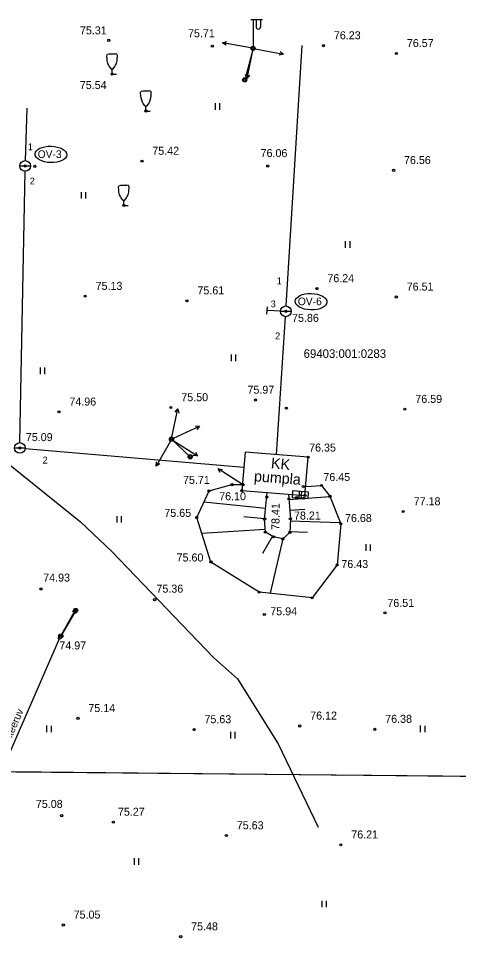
# Model space of a CAD drawing. Extents: x 631971 to 635284, y 6450547 to 6453247.
# Drawn here: x 634012.4 to 634053.7, y 6452247.2 to 6452333.5 of the extents above; entities that cross this region are included whole.
import ezdxf

# ---------------------------------------------------------------- set-up
doc = ezdxf.new("R2010")
doc.units = 0
for name, color, linetype in [('10', 7, 'Continuous'), ('27', 7, 'Continuous'), ('7', 7, 'Continuous'), ('Default', 7, 'Continuous'), ('Level 1', 7, 'Continuous'), ('Level 10', 7, 'Continuous'), ('Level 11', 7, 'Continuous'), ('Level 12', 7, 'Continuous'), ('Level 15', 7, 'Continuous'), ('Level 21', 7, 'Continuous'), ('Level 22', 7, 'Continuous'), ('Level 27', 7, 'Continuous'), ('Level 31', 7, 'Continuous'), ('Level 40', 7, 'Continuous'), ('Level 41', 7, 'Continuous'), ('Level 42', 7, 'Continuous'), ('Level 5', 7, 'Continuous'), ('Level 54', 7, 'Continuous'), ('Level 55', 7, 'Continuous'), ('Level 57', 7, 'Continuous'), ('Level 59', 7, 'Continuous'), ('PR_elekter', 7, 'Continuous')]:
    doc.layers.add(name, color=color, linetype=linetype)

# ---------------------------------------------------------------- blocks, each defined once
blk = doc.blocks.new('POINT_DISPLAY')
at = {"layer": 'Default'}
blk.add_line((0, 0), (0, 0), dxfattribs=at)
blk = doc.blocks.new('PUNKT_1')
at = {"layer": 'Default'}
blk.add_circle((0, 0), 10000, dxfattribs=at)
blk.add_circle((0, 0), 10000, dxfattribs=at)
blk = doc.blocks.new('VKITPU')
at = {"layer": 'Level 10'}
for p, q in [((-30000, 190000), (30000, 190000)), ((-10000, 50000), (10000, 50000)), ((0, 0), (0, 50000)), ((0, 0), (40000, 0))]:
    blk.add_line(p, q, dxfattribs=at)
for points in [[(-10000, 50000), (-26000, 71000), (-32000, 82000), (-40000, 100000), (-46000, 123000), (-48000, 138000), (-50000, 170000), (-50000, 174000), (-47000, 181000), (-43000, 185000), (-30000, 190000)], [(10000, 50000), (26000, 71000), (32000, 82000), (40000, 100000), (46000, 123000), (48000, 138000), (50000, 170000), (50000, 174000), (47000, 181000), (43000, 185000), (30000, 190000)]]:
    blk.add_lwpolyline(points, dxfattribs=at)
blk = doc.blocks.new('PUNKT')
at = {"layer": 'PR_elekter'}
blk.add_circle((0, 0), 10000, dxfattribs=at)
blk.add_circle((0, 0), 10000, dxfattribs=at)
blk = doc.blocks.new('VAPOST')
at = {"layer": '27'}
for p, q in [((-20000, 270000), (90000, 270000)), ((0, 270000), (0, 20000)), ((30000, 270000), (30000, 200000)), ((70000, 270000), (70000, 200000))]:
    blk.add_line(p, q, dxfattribs=at)
blk.add_circle((0, 0), 20000, dxfattribs=at)
blk.add_arc((50000, 199979), 20000, 179.9393056, 0.0606972, dxfattribs=at)
blk = doc.blocks.new('VVATUG')
at = {"layer": 'Level 11'}
blk.add_circle((0, 0), 19931, dxfattribs=at)
blk = doc.blocks.new('WMNOLO')
at = {"layer": '7'}
for points in [[(20000, 0), (290000, 0)], [(254000, 18000), (290000, 0), (253000, -18000)]]:
    blk.add_lwpolyline(points, dxfattribs=at)
blk.add_circle((0, 0), 20000, dxfattribs=at)
blk = doc.blocks.new('VELTUG')
at = {"layer": '7'}
blk.add_circle((0, 0), 19980, dxfattribs=at)
blk = doc.blocks.new('VELKA1')
at = {"layer": 'PR_elekter'}
blk.add_lwpolyline([(-75000, -30000), (75000, -30000), (75000, 30000), (-75000, 30000)], close=True, dxfattribs=at)
for points in [[(-10000, -30000), (-10000, 30000)], [(10000, -30000), (10000, 30000)]]:
    blk.add_lwpolyline(points, dxfattribs=at)
blk = doc.blocks.new('WMNOOL')
at = {"layer": 'Level 12'}
for points in [[(20000, 0), (290000, 0)], [(254000, 18000), (290000, 0), (253000, -18000)]]:
    blk.add_lwpolyline(points, dxfattribs=at)
blk = doc.blocks.new('VVEEKA')
at = {"layer": '10'}
blk.add_line((-50000, 0), (50000, 0), dxfattribs=at)
blk.add_circle((0, 0), 50000, dxfattribs=at)
blk = doc.blocks.new('VHEIN_')
at = {"layer": 'Level 41'}
for p, q in [((0, 62000), (0, 0)), ((41000, 61000), (41000, 0))]:
    blk.add_line(p, q, dxfattribs=at)

msp = doc.modelspace()

# ---------------------------------------------------------------- linework, layer by layer
at = {"layer": 'Level 1'}
msp.add_lwpolyline([(634033.66, 6452292.81), (634033.36, 6452289.22), (634039.28, 6452288.76), (634039.58, 6452292.35), (634033.66, 6452292.81)], dxfattribs=at)
at = {"layer": 'Level 11'}
msp.add_line((634034.41, 6452330.66), (634033.63, 6452327.7), dxfattribs=at)
at = {"layer": 'Level 12'}
for p, q in [((634028.53, 6452292.39), (634026.77, 6452294.04)), ((634017.79, 6452277.99), (634016.39, 6452275.59))]:
    msp.add_line(p, q, dxfattribs=at)
at = {"layer": 'Level 15'}
for points in [[(634037.52, 6452306.52), (634039.03, 6452330.93)], [(634013.08, 6452320.14), (634013.24, 6452325.07)], [(634012.57, 6452293.72), (634013.05, 6452319.14)], [(634035.73, 6452306.44), (634035.68, 6452305.75)], [(634036.99, 6452306.04), (634035.81, 6452306.1)], [(634036.62, 6452292.58), (634037.46, 6452305.52)], [(634013.06, 6452293.18), (634033.54, 6452291.42)]]:
    msp.add_lwpolyline(points, dxfattribs=at)
at = {"layer": 'Level 21'}
msp.add_lwpolyline([(634016.26, 6452275.39), (634006.29, 6452252.51)], dxfattribs=at)
at = {"layer": 'Level 22'}
msp.add_lwpolyline([(633977.06, 6452303.5), (633986.66, 6452299.19), (633991.21, 6452298.29), (633996.6, 6452297.63), (634003.34, 6452297.14), (634005.99, 6452295.29), (634009.53, 6452293.29), (634018.25, 6452286.3), (634021.19, 6452283.51), (634030.7, 6452273.58), (634032.97, 6452271.58), (634036.78, 6452265.49), (634040.52, 6452257.69)], dxfattribs=at)
at = {"layer": 'Level 31'}
msp.add_lwpolyline([(634039.35, 6452289.62), (634040.83, 6452289.7), (634041.62, 6452288.69), (634042.64, 6452286.11), (634042.3, 6452282.26), (634039.96, 6452279.18), (634034.99, 6452279.71), (634030.47, 6452282.53), (634029.13, 6452286.7), (634030.29, 6452289.2), (634032.44, 6452289.78), (634033.43, 6452289.81)], dxfattribs=at)
at = {"layer": 'Level 40'}
msp.add_lwpolyline([(633829.53, 6452161.19), (633958.32, 6452165.59), (633975.6, 6452165.88), (633998.19, 6452166.76), (634003.42, 6452225.84), (634070.22, 6452170.15), (634115.72, 6452173.53), (634234.7, 6452187.37), (634234.73, 6452190.32), (634242.43, 6452307.34), (634239.02, 6452316.14), (634235.4, 6452321.07), (634226.36, 6452324.73), (634179.17, 6452327.65), (634168, 6452261.95), (634101, 6452262.39), (634068.86, 6452262.31), (634005.49, 6452262.9), (633991.88, 6452265.06), (633954.37, 6452271.1), (633958.01, 6452322.57), (633959.15, 6452338.55), (633962.66, 6452376.31), (633935.03, 6452376.26)], dxfattribs=at)
msp.add_lwpolyline([(634063.06, 6452334.75), (634010.92, 6452339.88), (634005.49, 6452262.97), (634068.91, 6452262.31)], close=True, dxfattribs=at)
at = {"layer": 'Level 42'}
for p, q in [((634035.6, 6452287.56), (634029.8, 6452288.14)), ((634037.78, 6452288.38), (634041.63, 6452288.66)), ((634037.85, 6452287.38), (634039.27, 6452287.49)), ((634035.5, 6452286.57), (634033.54, 6452286.77)), ((634037.9, 6452286.39), (634042.59, 6452286.23)), ((634035.56, 6452285.57), (634029.61, 6452285.21)), ((634037.87, 6452285.39), (634039.52, 6452285.32)), ((634036.23, 6452284.95), (634035.29, 6452283.34)), ((634037.19, 6452284.69), (634036.01, 6452279.6))]:
    msp.add_line(p, q, dxfattribs=at)
msp.add_lwpolyline([(634037.74, 6452288.88), (634037.91, 6452286.58), (634037.87, 6452285.31), (634037.2, 6452284.69), (634036.34, 6452284.89), (634035.57, 6452285.33), (634035.5, 6452286.56), (634035.74, 6452289.04)], dxfattribs=at)
at = {"layer": 'Level 55'}
for centre in [(634015.47, 6452320.723), (634039.85, 6452306.923)]:
    msp.add_ellipse(centre, major_axis=(1.489, -0.044), ratio=0.51567, dxfattribs=at)

# ---------------------------------------------------------------- block references
at = {"layer": 'Level 10', "xscale": 1.0000000000002532e-05, "yscale": 1.0000000000002532e-05}
for p in [(634021.21, 6452328.25), (634024.38, 6452324.79), (634022.3, 6452315.95)]:
    msp.add_blockref('VKITPU', p, dxfattribs=at)
at = {"layer": 'Level 11', "xscale": 1.0000000000002532e-05, "yscale": 1.0000000000002532e-05}
for name, p in [('VAPOST', (634034.41, 6452330.66)), ('VVATUG', (634033.63, 6452327.7))]:
    msp.add_blockref(name, p, dxfattribs=at)
at = {"layer": 'Level 12'}
for name, p, xscale, yscale, rotation in [('WMNOLO', (634034.41, 6452330.66), 1.0000000000002532e-05, 1.0000000000002532e-05, 169.45099509732515), ('WMNOLO', (634034.41, 6452330.66), 1.000000000000253e-05, 1.000000000000253e-05, -101.78860730398821), ('WMNOLO', (634034.41, 6452330.66), 1.0000000000002527e-05, 1.0000000000002528e-05, -10.558859814158808), ('WMNOLO', (634026.77, 6452294.04), 1.0000000000002532e-05, 1.0000000000002528e-05, 78.1737343312206), ('WMNOLO', (634026.77, 6452294.04), 1.0000000000002532e-05, 1.0000000000002528e-05, 25.022847446286374), ('WMNOLO', (634026.77, 6452294.04), 1.000000000000253e-05, 1.0000000000002533e-05, -119.3456977009017), ('WMNOLO', (634026.77, 6452294.04), 1.0000000000002532e-05, 1.0000000000002532e-05, -32.570683222227295), ('WMNOOL', (634033.58, 6452289.69), 1.000000000000253e-05, 1.000000000000253e-05, 147.4418642561384), ('WMNOLO', (634016.39, 6452275.59), 1.0000000000002532e-05, 1.0000000000002532e-05, 60.628578571133765)]:
    msp.add_blockref(name, p, dxfattribs=dict(at, xscale=xscale, yscale=yscale, rotation=rotation))
at = {"layer": 'Level 12', "xscale": 1.0000000000002532e-05, "yscale": 1.0000000000002532e-05}
for p in [(634028.53, 6452292.39), (634017.79, 6452277.99)]:
    msp.add_blockref('VELTUG', p, dxfattribs=at)
at = {"layer": 'Level 27', "xscale": 1.0000000000002533e-05, "yscale": 1.0000000000002532e-05, "rotation": -4.6044871569815315}
msp.add_blockref('VELKA1', (634038.85, 6452288.83), dxfattribs=at)
at = {"layer": 'Level 41', "xscale": 1.0000000000002532e-05, "yscale": 1.0000000000002532e-05}
for p in [(634030.87, 6452324.91), (634018.3, 6452316.58), (634043.06, 6452311.97), (634032.37, 6452301.36), (634014.45, 6452300.14), (634021.64, 6452286.22), (634044.98, 6452283.57), (634015.07, 6452266.58), (634032.3, 6452266.01), (634050.09, 6452266.58), (634023.28, 6452254.17), (634040.85, 6452250.18)]:
    msp.add_blockref('VHEIN_', p, dxfattribs=at)
at = {"layer": 'Level 5', "xscale": 1.0000000000002532e-05, "yscale": 1.0000000000002532e-05}
for p in [(634013.06, 6452319.64), (634037.49, 6452306.02), (634012.56, 6452293.22)]:
    msp.add_blockref('VVEEKA', p, dxfattribs=at)
at = {"layer": 'Level 54'}
for name, p, xscale, yscale in [('POINT_DISPLAY', (634020.89, 6452331.41), 0.010000000000002531, 0.010000000000002531), ('POINT_DISPLAY', (634030.6, 6452330.86), 0.010000000000002531, 0.010000000000002531), ('PUNKT', (634034.41, 6452330.66), 1.0000000000002532e-05, 1.0000000000002532e-05), ('POINT_DISPLAY', (634034.41, 6452330.66), 0.010000000000002531, 0.010000000000002531), ('POINT_DISPLAY', (634041.02, 6452330.91), 0.010000000000002531, 0.010000000000002531), ('POINT_DISPLAY', (634047.85, 6452330.18), 0.010000000000002531, 0.010000000000002531), ('POINT_DISPLAY', (634021.21, 6452328.25), 0.010000000000002531, 0.010000000000002531), ('PUNKT', (634033.63, 6452327.7), 1.0000000000002532e-05, 1.0000000000002532e-05), ('POINT_DISPLAY', (634033.63, 6452327.7), 0.010000000000002531, 0.010000000000002531), ('PUNKT', (634024.38, 6452324.79), 1.0000000000002532e-05, 1.0000000000002532e-05), ('POINT_DISPLAY', (634024.38, 6452324.79), 0.010000000000002531, 0.010000000000002531), ('POINT_DISPLAY', (634024, 6452320.09), 0.010000000000002531, 0.010000000000002531), ('POINT_DISPLAY', (634013.06, 6452319.64), 0.010000000000002531, 0.010000000000002531), ('PUNKT', (634013.96, 6452319.61), 1.0000000000002532e-05, 1.0000000000002532e-05), ('POINT_DISPLAY', (634013.96, 6452319.61), 0.010000000000002531, 0.010000000000002531), ('POINT_DISPLAY', (634035.79, 6452319.63), 0.010000000000002531, 0.010000000000002531), ('POINT_DISPLAY', (634047.59, 6452319.23), 0.010000000000002531, 0.010000000000002531), ('PUNKT', (634022.3, 6452315.95), 1.0000000000002532e-05, 1.0000000000002532e-05), ('POINT_DISPLAY', (634022.3, 6452315.95), 0.010000000000002531, 0.010000000000002531), ('POINT_DISPLAY', (634040.4, 6452308.15), 0.010000000000002531, 0.010000000000002531), ('POINT_DISPLAY', (634018.68, 6452307.44), 0.010000000000002531, 0.010000000000002531), ('POINT_DISPLAY', (634028.22, 6452307.01), 0.010000000000002531, 0.010000000000002531), ('POINT_DISPLAY', (634047.84, 6452307.36), 0.010000000000002531, 0.010000000000002531), ('POINT_DISPLAY', (634034.64, 6452297.71), 0.010000000000002531, 0.010000000000002531), ('POINT_DISPLAY', (634016.22, 6452296.6), 0.010000000000002531, 0.010000000000002531), ('POINT_DISPLAY', (634026.71, 6452297.01), 0.010000000000002531, 0.010000000000002531), ('PUNKT', (634037.54, 6452296.95), 1.0000000000002532e-05, 1.0000000000002532e-05), ('POINT_DISPLAY', (634037.54, 6452296.95), 0.010000000000002531, 0.010000000000002531), ('POINT_DISPLAY', (634048.64, 6452296.85), 0.010000000000002531, 0.010000000000002531), ('PUNKT', (634026.77, 6452294.04), 1.0000000000002532e-05, 1.0000000000002532e-05), ('POINT_DISPLAY', (634026.77, 6452294.04), 0.010000000000002531, 0.010000000000002531), ('POINT_DISPLAY', (634012.56, 6452293.22), 0.010000000000002531, 0.010000000000002531), ('PUNKT', (634028.53, 6452292.39), 1.0000000000002532e-05, 1.0000000000002532e-05), ('POINT_DISPLAY', (634028.53, 6452292.39), 0.010000000000002531, 0.010000000000002531), ('POINT_DISPLAY', (634039.58, 6452292.35), 0.010000000000002531, 0.010000000000002531), ('PUNKT', (634032.44, 6452289.78), 1.0000000000002532e-05, 1.0000000000002532e-05), ('POINT_DISPLAY', (634032.44, 6452289.78), 0.010000000000002531, 0.010000000000002531), ('PUNKT', (634033.43, 6452289.81), 1.0000000000002532e-05, 1.0000000000002532e-05), ('PUNKT', (634033.47, 6452289.76), 1.0000000000002532e-05, 1.0000000000002532e-05), ('POINT_DISPLAY', (634033.43, 6452289.81), 0.010000000000002531, 0.010000000000002531), ('POINT_DISPLAY', (634033.47, 6452289.76), 0.010000000000002531, 0.010000000000002531), ('PUNKT', (634039.13, 6452289.61), 1.0000000000002532e-05, 1.0000000000002532e-05), ('POINT_DISPLAY', (634040.83, 6452289.7), 0.010000000000002531, 0.010000000000002531), ('POINT_DISPLAY', (634030.29, 6452289.2), 0.010000000000002531, 0.010000000000002531), ('POINT_DISPLAY', (634033.36, 6452289.22), 0.010000000000002531, 0.010000000000002531), ('POINT_DISPLAY', (634039.13, 6452289.61), 0.010000000000002531, 0.010000000000002531), ('PUNKT', (634039.28, 6452288.76), 1.0000000000002532e-05, 1.0000000000002532e-05), ('PUNKT', (634041.62, 6452288.69), 1.0000000000002532e-05, 1.0000000000002532e-05), ('PUNKT', (634035.7, 6452288.62), 1.0000000000002532e-05, 1.0000000000002532e-05), ('POINT_DISPLAY', (634035.7, 6452288.62), 0.010000000000002531, 0.010000000000002531), ('PUNKT', (634037.77, 6452288.45), 1.0000000000002532e-05, 1.0000000000002532e-05), ('POINT_DISPLAY', (634037.77, 6452288.45), 0.010000000000002531, 0.010000000000002531), ('PUNKT', (634038.5, 6452288.56), 1.0000000000002532e-05, 1.0000000000002532e-05), ('POINT_DISPLAY', (634038.5, 6452288.56), 0.010000000000002531, 0.010000000000002531), ('PUNKT', (634039.19, 6452288.52), 1.0000000000002532e-05, 1.0000000000002532e-05), ('POINT_DISPLAY', (634039.19, 6452288.52), 0.010000000000002531, 0.010000000000002531), ('POINT_DISPLAY', (634039.28, 6452288.76), 0.010000000000002531, 0.010000000000002531), ('POINT_DISPLAY', (634041.62, 6452288.69), 0.010000000000002531, 0.010000000000002531), ('POINT_DISPLAY', (634048.49, 6452287.26), 0.010000000000002531, 0.010000000000002531), ('POINT_DISPLAY', (634029.13, 6452286.7), 0.010000000000002531, 0.010000000000002531), ('PUNKT', (634035.5, 6452286.56), 1.0000000000002532e-05, 1.0000000000002532e-05), ('POINT_DISPLAY', (634035.5, 6452286.56), 0.010000000000002531, 0.010000000000002531), ('POINT_DISPLAY', (634037.91, 6452286.58), 0.010000000000002531, 0.010000000000002531), ('POINT_DISPLAY', (634035.57, 6452285.33), 0.010000000000002531, 0.010000000000002531), ('PUNKT', (634037.87, 6452285.31), 1.0000000000002532e-05, 1.0000000000002532e-05), ('POINT_DISPLAY', (634042.64, 6452286.11), 0.010000000000002531, 0.010000000000002531), ('PUNKT', (634036.34, 6452284.89), 1.0000000000002532e-05, 1.0000000000002532e-05), ('POINT_DISPLAY', (634036.34, 6452284.89), 0.010000000000002531, 0.010000000000002531), ('PUNKT', (634037.2, 6452284.69), 1.0000000000002532e-05, 1.0000000000002532e-05), ('POINT_DISPLAY', (634037.2, 6452284.69), 0.010000000000002531, 0.010000000000002531), ('POINT_DISPLAY', (634037.87, 6452285.31), 0.010000000000002531, 0.010000000000002531), ('POINT_DISPLAY', (634030.47, 6452282.53), 0.010000000000002531, 0.010000000000002531), ('POINT_DISPLAY', (634042.3, 6452282.26), 0.010000000000002531, 0.010000000000002531), ('POINT_DISPLAY', (634014.54, 6452280.01), 0.010000000000002531, 0.010000000000002531), ('PUNKT', (634034.99, 6452279.71), 1.0000000000002532e-05, 1.0000000000002532e-05), ('POINT_DISPLAY', (634034.99, 6452279.71), 0.010000000000002531, 0.010000000000002531), ('POINT_DISPLAY', (634025.19, 6452279), 0.010000000000002531, 0.010000000000002531), ('PUNKT', (634039.96, 6452279.18), 1.0000000000002532e-05, 1.0000000000002532e-05), ('POINT_DISPLAY', (634039.96, 6452279.18), 0.010000000000002531, 0.010000000000002531), ('PUNKT', (634017.79, 6452277.99), 1.0000000000002532e-05, 1.0000000000002532e-05), ('POINT_DISPLAY', (634017.79, 6452277.99), 0.010000000000002531, 0.010000000000002531), ('POINT_DISPLAY', (634035.47, 6452277.62), 0.010000000000002531, 0.010000000000002531), ('POINT_DISPLAY', (634046.78, 6452277.77), 0.010000000000002531, 0.010000000000002531), ('POINT_DISPLAY', (634016.26, 6452275.39), 0.010000000000002531, 0.010000000000002531), ('PUNKT', (634016.39, 6452275.59), 1.0000000000002532e-05, 1.0000000000002532e-05), ('POINT_DISPLAY', (634016.39, 6452275.59), 0.010000000000002531, 0.010000000000002531), ('POINT_DISPLAY', (634018.01, 6452267.88), 0.010000000000002531, 0.010000000000002531), ('POINT_DISPLAY', (634028.89, 6452266.83), 0.010000000000002531, 0.010000000000002531), ('POINT_DISPLAY', (634038.79, 6452267.17), 0.010000000000002531, 0.010000000000002531), ('POINT_DISPLAY', (634045.83, 6452266.86), 0.010000000000002531, 0.010000000000002531), ('POINT_DISPLAY', (634016.48, 6452258.77), 0.010000000000002531, 0.010000000000002531), ('POINT_DISPLAY', (634021.32, 6452258.15), 0.010000000000002531, 0.010000000000002531), ('POINT_DISPLAY', (634031.91, 6452256.9), 0.010000000000002531, 0.010000000000002531), ('POINT_DISPLAY', (634042.64, 6452256.03), 0.010000000000002531, 0.010000000000002531), ('POINT_DISPLAY', (634016.63, 6452248.52), 0.010000000000002531, 0.010000000000002531), ('POINT_DISPLAY', (634027.63, 6452247.43), 0.010000000000002531, 0.010000000000002531)]:
    msp.add_blockref(name, p, dxfattribs=dict(at, xscale=xscale, yscale=yscale))
at = {"layer": 'Level 59', "xscale": 1.0000000000002532e-05, "yscale": 1.0000000000002532e-05}
for p in [(634020.89, 6452331.41), (634030.6, 6452330.86), (634041.02, 6452330.91), (634047.85, 6452330.18), (634021.21, 6452328.25), (634024, 6452320.09), (634013.06, 6452319.64), (634035.79, 6452319.63), (634047.59, 6452319.23), (634040.4, 6452308.15), (634018.68, 6452307.44), (634028.22, 6452307.01), (634047.84, 6452307.36), (634037.49, 6452306.02), (634034.64, 6452297.71), (634016.22, 6452296.6), (634026.71, 6452297.01), (634048.64, 6452296.85), (634012.56, 6452293.22), (634039.58, 6452292.35), (634040.83, 6452289.7), (634030.29, 6452289.2), (634033.36, 6452289.22), (634048.49, 6452287.26), (634029.13, 6452286.7), (634037.91, 6452286.58), (634042.64, 6452286.11), (634035.57, 6452285.33), (634030.47, 6452282.53), (634042.3, 6452282.26), (634014.54, 6452280.01), (634025.19, 6452279), (634035.47, 6452277.62), (634046.78, 6452277.77), (634016.26, 6452275.39), (634018.01, 6452267.88), (634038.79, 6452267.17), (634028.89, 6452266.83), (634045.83, 6452266.86), (634016.48, 6452258.77), (634021.32, 6452258.15), (634031.91, 6452256.9), (634042.64, 6452256.03), (634016.63, 6452248.52), (634027.63, 6452247.43)]:
    msp.add_blockref('PUNKT_1', p, dxfattribs=at)

# ---------------------------------------------------------------- texts
at = {"layer": 'Level 1'}
for s, rotation, p in [('KK', 354.15859, (634036.058, 6452291.332)), ('pumpla', 355.52641, (634034.477, 6452290.1))]:
    msp.add_text(s, height=1, rotation=rotation, dxfattribs=at).set_placement(p)
at = {"layer": 'Level 40'}
msp.add_text('69403:001:0283', height=0.79998, dxfattribs=at).set_placement((634039.15, 6452301.66))
at = {"layer": 'Level 55'}
for s, height, p in [('1', 0.64, (634013.309, 6452321.12)), ('OV-3', 0.72, (634014.229, 6452320.39)), ('2', 0.64, (634013.49, 6452317.91)), ('1', 0.64, (634036.639, 6452308.55)), ('3', 0.64, (634036.068, 6452306.39)), ('OV-6', 0.72, (634038.609, 6452306.59)), ('2', 0.64, (634036.48, 6452303.4)), ('2', 0.64, (634014.69, 6452291.76))]:
    msp.add_text(s, height=height, dxfattribs=at).set_placement(p)
at = {"layer": 'Level 57'}
msp.add_text('orienteeruv', height=0.70002, rotation=66.73607, dxfattribs=at).set_placement((634011.069, 6452264.291))
at = {"layer": 'Level 59'}
for s, p in [('75.31', (634018.19, 6452331.97)), ('75.71', (634028.32, 6452331.7)), ('76.23', (634041.99, 6452331.51)), ('76.57', (634048.83, 6452330.78)), ('75.54', (634018.18, 6452326.85)), ('75.42', (634024.97, 6452320.69)), ('76.06', (634035.12, 6452320.47)), ('76.56', (634048.56, 6452319.82)), ('76.24', (634041.38, 6452308.75)), ('75.13', (634019.66, 6452308.03)), ('76.51', (634048.81, 6452307.96)), ('75.61', (634029.2, 6452307.61)), ('75.86', (634038.07, 6452305.03)), ('75.50', (634027.69, 6452297.6)), ('75.97', (634033.89, 6452298.3)), ('74.96', (634017.2, 6452297.19)), ('76.59', (634049.62, 6452297.44)), ('75.09', (634013.12, 6452293.86)), ('76.35', (634039.67, 6452292.88)), ('75.71', (634027.85, 6452289.85)), ('76.45', (634041, 6452290.12)), ('76.10', (634031.24, 6452288.32)), ('77.18', (634049.47, 6452287.85)), ('75.65', (634026.1, 6452286.76)), ('78.21', (634038.25, 6452286.51)), ('76.68', (634043.03, 6452286.28)), ('75.60', (634027.25, 6452282.58)), ('76.43', (634042.69, 6452281.97)), ('74.93', (634014.75, 6452280.7)), ('75.36', (634025.36, 6452279.66)), ('76.51', (634047, 6452278.32)), ('75.94', (634036.03, 6452277.54)), ('74.97', (634016.26, 6452274.34)), ('75.14', (634018.98, 6452268.47)), ('75.63', (634029.86, 6452267.43)), ('76.12', (634039.77, 6452267.77)), ('76.38', (634046.8, 6452267.46)), ('75.08', (634014.06, 6452259.49)), ('75.27', (634021.75, 6452258.76)), ('75.63', (634032.89, 6452257.49)), ('76.21', (634043.62, 6452256.63)), ('75.05', (634017.6, 6452249.12)), ('75.48', (634028.61, 6452248.02))]:
    msp.add_text(s, height=0.75, dxfattribs=at).set_placement(p)
msp.add_text('78.41', height=0.75, rotation=89.25942, dxfattribs=at).set_placement((634036.88, 6452285.53))

doc.saveas('drawing.dxf')
